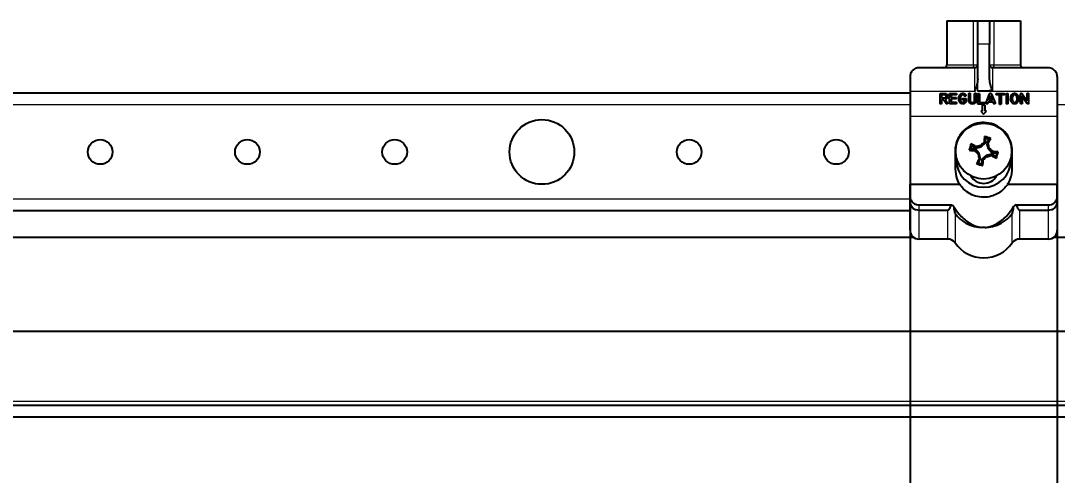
# Model space of a CAD drawing. Header units: millimetres. Extents: x -1412 to 3090, y -1547 to 1219.
# Drawn here: x -610.9 to -434.9, y -1108.7 to -1031.4 of the extents above; entities that cross this region are included whole.
import ezdxf

# ---------------------------------------------------------------- set-up
doc = ezdxf.new("R2010")
doc.units = ezdxf.units.MM
doc.layers.add('FORMAT', color=7, linetype='Continuous')
doc.styles.add('SLDTEXTSTYLE0', font='TXT', dxfattribs={"width": 0.75})
doc.dimstyles.new('SLDDIMSTYLE0', dxfattribs={"dimtxt": 20, "dimasz": 10, "dimexe": 0, "dimexo": 0.0625, "dimgap": 5, "dimtad": 2, "dimdec": 1, "dimrnd": 1e-09, "dimzin": 12, "dimdsep": 46, "dimtxsty": 'SLDTEXTSTYLE0', "dimsah": 1, "dimcen": 0.09, "dimadec": 0, "dimazin": 3, "dimtfac": 1, "dimtofl": 0, "dimtmove": 0, "dimatfit": 3, "dimfxl": 0, "dimfrac": 2, "dimtolj": 1, "dimtzin": 12, "dimarcsym": 0})

# ---------------------------------------------------------------- blocks, each defined once
blk = doc.blocks.new('_D_6')
at = {"layer": 'FORMAT'}
for p, q in [((-434.94, -1059.18), (-434.94, -1429.21)), ((-324.44, -1098.73), (-324.44, -1429.21)), ((-324.44, -1428.21), (-434.94, -1428.21))]:
    blk.add_line(p, q, dxfattribs=at)
for points in [[(-434.94, -1428.21), (-424.94, -1429.75), (-424.94, -1426.67)], [(-324.44, -1428.21), (-334.44, -1426.67), (-334.44, -1429.75)]]:
    blk.add_solid(points, dxfattribs=at)
at = {"layer": 'FORMAT', "insert": (-412.94, -1402.43), "char_height": 20, "attachment_point": 1, "style": 'SLDTEXTSTYLE0'}
blk.add_mtext('110,5', dxfattribs=at)
blk = doc.blocks.new('_D_7')
at = {"layer": 'FORMAT'}
for p, q in [((-459.94, -1059.18), (-459.94, -1429.21)), ((-434.94, -1059.18), (-434.94, -1429.21)), ((-459.94, -1428.21), (-502.84, -1428.21)), ((-459.94, -1428.21), (-434.94, -1428.21))]:
    blk.add_line(p, q, dxfattribs=at)
for points in [[(-459.94, -1428.21), (-449.94, -1429.75), (-449.94, -1426.67)], [(-434.94, -1428.21), (-444.94, -1426.67), (-444.94, -1429.75)]]:
    blk.add_solid(points, dxfattribs=at)
at = {"layer": 'FORMAT', "insert": (-502.84, -1402.43), "char_height": 20, "attachment_point": 1, "style": 'SLDTEXTSTYLE0'}
blk.add_mtext('25', dxfattribs=at)

msp = doc.modelspace()

# ---------------------------------------------------------------- linework, layer by layer
at = {"color": 7, "linetype": 'Continuous', "lineweight": 25}
for p, q in [((-453.69, -1031.42), (-453.69, -1038.92)), ((-453.69, -1031.42), (-449.17, -1031.42)), ((-449.17, -1031.42), (-448.44, -1031.42)), ((-448.44, -1031.42), (-446.44, -1031.42)), ((-448.44, -1035.42), (-448.44, -1031.42)), ((-446.44, -1031.42), (-446.44, -1035.42)), ((-446.44, -1031.42), (-445.72, -1031.42)), ((-445.72, -1031.42), (-441.19, -1031.42)), ((-441.19, -1031.42), (-441.19, -1038.92)), ((-448.44, -1041.36), (-448.44, -1035.42)), ((-446.44, -1041.35), (-446.44, -1035.42)), ((-448.94, -1039.42), (-458.44, -1039.42)), ((-436.44, -1039.42), (-445.94, -1039.42)), ((-459.94, -1040.92), (-459.94, -1043.42)), ((-434.94, -1040.92), (-434.94, -1043.42)), ((-459.94, -1043.42), (-459.94, -1047.67)), ((-434.94, -1043.42), (-434.94, -1047.67)), ((-459.94, -1043.72), (-839.94, -1043.72)), ((-454.85, -1043.77), (-454.09, -1043.77)), ((-454.85, -1045.43), (-454.85, -1043.77)), ((-454.09, -1044.03), (-454.59, -1044.03)), ((-454.59, -1044.03), (-454.59, -1044.54)), ((-454.59, -1044.54), (-454, -1044.54)), ((-454.3, -1044.8), (-454.59, -1044.8)), ((-454.59, -1044.8), (-454.59, -1045.43)), ((-453.8, -1045.51), (-454.3, -1044.8)), ((-453.99, -1044.8), (-453.59, -1045.37)), ((-453.24, -1045.54), (-453.24, -1043.77)), ((-453.24, -1043.77), (-452.18, -1043.77)), ((-452.18, -1044.03), (-452.98, -1044.03)), ((-452.98, -1044.03), (-452.98, -1044.44)), ((-452.98, -1044.44), (-452.23, -1044.44)), ((-452.23, -1044.7), (-452.98, -1044.7)), ((-452.98, -1044.7), (-452.98, -1045.28)), ((-452.98, -1045.28), (-452.18, -1045.28)), ((-450.91, -1044.61), (-450.41, -1044.61)), ((-450.71, -1044.87), (-450.91, -1044.87)), ((-450.41, -1044.61), (-450.41, -1044.91)), ((-449.98, -1044.96), (-449.98, -1043.88)), ((-449.72, -1043.88), (-449.72, -1044.96)), ((-448.98, -1044.94), (-448.98, -1043.88)), ((-448.71, -1043.88), (-448.71, -1044.94)), ((-448.42, -1045.57), (-448.42, -1043.9)), ((-448.16, -1043.9), (-448.16, -1045.3)), ((-448.16, -1045.3), (-447.36, -1045.3)), ((-447, -1045.39), (-446.43, -1043.86)), ((-446.66, -1045.23), (-446.76, -1045.48)), ((-445.85, -1045.23), (-446.66, -1045.23)), ((-446.27, -1044.1), (-446.57, -1044.97)), ((-446.57, -1044.97), (-445.94, -1044.97)), ((-445.94, -1044.97), (-446.27, -1044.1)), ((-446.11, -1043.88), (-445.51, -1045.39)), ((-445.76, -1045.47), (-445.85, -1045.23)), ((-445.17, -1043.77), (-444.05, -1043.77)), ((-444.76, -1044.03), (-445.17, -1044.03)), ((-444.76, -1045.5), (-444.76, -1044.03)), ((-444.45, -1044.03), (-444.45, -1045.5)), ((-444.05, -1044.03), (-444.45, -1044.03)), ((-443.58, -1045.43), (-443.58, -1043.9)), ((-443.32, -1043.9), (-443.32, -1045.43)), ((-441.16, -1045.43), (-441.16, -1043.87)), ((-440.06, -1045.46), (-440.9, -1044.19)), ((-440.9, -1044.19), (-440.9, -1045.43)), ((-440.89, -1043.83), (-440.08, -1045.06)), ((-440.08, -1045.06), (-440.08, -1043.88)), ((-439.82, -1043.88), (-439.82, -1045.43)), ((-452.18, -1045.54), (-453.24, -1045.54)), ((-447.36, -1045.57), (-448.42, -1045.57)), ((-447.69, -1046.77), (-447.94, -1046.77)), ((-447.94, -1046.77), (-447.44, -1047.27)), ((-447.19, -1045.77), (-447.69, -1045.77)), ((-447.69, -1045.77), (-447.69, -1046.77)), ((-447.44, -1047.27), (-446.94, -1046.77)), ((-447.19, -1046.77), (-447.19, -1045.77)), ((-446.94, -1046.77), (-447.19, -1046.77)), ((-459.94, -1047.67), (-459.94, -1059.17)), ((-434.94, -1047.67), (-434.94, -1059.17)), ((-449.47, -1052.66), (-449.59, -1052.36)), ((-447.84, -1052.83), (-447.14, -1052.16)), ((-447.14, -1052.16), (-447.37, -1052.06)), ((-447.11, -1051.36), (-447.3, -1051.1)), ((-447.14, -1052.16), (-447.11, -1051.36)), ((-447.11, -1051.36), (-446.53, -1051.53)), ((-446.53, -1051.53), (-446.93, -1052.22)), ((-446.93, -1052.22), (-446.7, -1053.16)), ((-446.93, -1052.22), (-446.69, -1052.26)), ((-446.53, -1051.53), (-446.23, -1051.41)), ((-452.29, -1053.57), (-452.29, -1056.57)), ((-449.64, -1053.24), (-449.91, -1053.43)), ((-449.64, -1053.24), (-449.47, -1052.66)), ((-448.85, -1053.27), (-449.64, -1053.24)), ((-449.47, -1052.66), (-448.79, -1053.06)), ((-448.85, -1053.27), (-448.95, -1053.49)), ((-448.18, -1053.97), (-448.85, -1053.27)), ((-448.79, -1053.06), (-448.75, -1052.82)), ((-448.79, -1053.06), (-447.84, -1052.83)), ((-448.18, -1053.97), (-448.39, -1054.09)), ((-447.95, -1054.91), (-448.18, -1053.97)), ((-447.84, -1052.83), (-447.96, -1052.62)), ((-446.09, -1054.07), (-447.04, -1054.3)), ((-446.7, -1053.16), (-446.49, -1053.05)), ((-446.7, -1053.16), (-446.03, -1053.86)), ((-446.09, -1054.07), (-446.13, -1054.32)), ((-445.4, -1054.48), (-446.09, -1054.07)), ((-446.03, -1053.86), (-445.93, -1053.64)), ((-446.03, -1053.86), (-445.23, -1053.9)), ((-445.23, -1053.9), (-445.4, -1054.48)), ((-445.23, -1053.9), (-444.97, -1053.7)), ((-442.59, -1056.57), (-442.59, -1053.57)), ((-452.09, -1055.07), (-452.29, -1055.07)), ((-448.35, -1055.6), (-448.65, -1055.72)), ((-448.35, -1055.6), (-447.95, -1054.91)), ((-447.77, -1055.77), (-448.35, -1055.6)), ((-447.95, -1054.91), (-448.19, -1054.88)), ((-447.74, -1054.97), (-447.77, -1055.77)), ((-447.77, -1055.77), (-447.58, -1056.04)), ((-447.04, -1054.3), (-447.74, -1054.97)), ((-447.74, -1054.97), (-447.51, -1055.07)), ((-447.04, -1054.3), (-446.92, -1054.52)), ((-445.4, -1054.48), (-445.28, -1054.78)), ((-442.59, -1055.07), (-442.79, -1055.07)), ((-459.94, -1061.31), (-459.94, -1059.17)), ((-459.94, -1059.17), (-451.53, -1059.17)), ((-443.35, -1059.17), (-434.94, -1059.17)), ((-434.94, -1061.31), (-434.94, -1059.17)), ((-459.94, -1062.22), (-459.94, -1061.31)), ((-459.94, -1067.02), (-459.94, -1062.22)), ((-458.44, -1062.7), (-452.92, -1062.7)), ((-441.96, -1062.7), (-436.44, -1062.7)), ((-434.94, -1061.31), (-434.94, -1062.22)), ((-434.94, -1062.22), (-434.94, -1067.02)), ((-459.94, -1063.72), (-839.94, -1063.72)), ((-458.44, -1063.6), (-453.53, -1063.6)), ((-441.35, -1063.6), (-436.44, -1063.6)), ((-865.44, -1068.22), (-459.34, -1068.22)), ((-435.54, -1068.22), (-340.56, -1068.22)), ((-453.53, -1068.52), (-458.44, -1068.52)), ((-436.44, -1068.52), (-441.35, -1068.52)), ((-332.44, -1084.22), (-865.44, -1084.22)), ((-917.14, -1096.72), (-326.74, -1096.72)), ((-917.14, -1098.72), (-326.74, -1098.72))]:
    msp.add_line(p, q, dxfattribs=at)
at = {"color": 8, "linetype": 'Continuous', "lineweight": 18}
for p, q in [((-449.17, -1038.92), (-449.17, -1031.42)), ((-445.72, -1031.42), (-445.72, -1038.92)), ((-446.44, -1035.42), (-448.44, -1035.42)), ((-453.69, -1038.92), (-449.17, -1038.92)), ((-449.17, -1038.92), (-448.44, -1038.92)), ((-448.94, -1043.42), (-448.94, -1039.42)), ((-446.44, -1038.92), (-445.72, -1038.92)), ((-445.94, -1039.42), (-445.94, -1043.35)), ((-445.72, -1038.92), (-441.19, -1038.92)), ((-448.44, -1043.42), (-448.44, -1041.36)), ((-448.94, -1043.42), (-459.94, -1043.42)), ((-434.94, -1043.42), (-448.44, -1043.42)), ((-459.94, -1045.72), (-839.94, -1045.72)), ((-404.94, -1045.72), (-434.94, -1045.72)), ((-434.94, -1047.67), (-459.94, -1047.67)), ((-459.94, -1061.72), (-839.94, -1061.72)), ((-458.44, -1062.7), (-458.44, -1063.6)), ((-436.44, -1063.6), (-436.44, -1062.7)), ((-458.44, -1063.6), (-458.44, -1068.52)), ((-453.53, -1068.52), (-453.53, -1063.6)), ((-452.3, -1064.2), (-452.3, -1069.17)), ((-442.59, -1069.17), (-442.59, -1064.2)), ((-441.35, -1063.6), (-441.35, -1068.52)), ((-436.44, -1068.52), (-436.44, -1063.6)), ((-430.41, -1096.12), (-813.47, -1096.12))]:
    msp.add_line(p, q, dxfattribs=at)
at = {"color": 8, "linetype": 'Continuous', "lineweight": 18, "flags": 128}
for points in [[(-449.17, -1038.92), (-449.17, -1039.01), (-449.18, -1039.11), (-449.19, -1039.2), (-449.21, -1039.27), (-449.23, -1039.33), (-449.25, -1039.38), (-449.28, -1039.41), (-449.3, -1039.42)], [(-445.58, -1039.42), (-445.61, -1039.41), (-445.63, -1039.38), (-445.66, -1039.33), (-445.68, -1039.27), (-445.69, -1039.2), (-445.71, -1039.11), (-445.71, -1039.01), (-445.72, -1038.92)]]:
    msp.add_lwpolyline(points, dxfattribs=at)
at = {"color": 7, "linetype": 'Continuous', "lineweight": 25}
for centre, radius in [((-522.44, -1053.72), 5.5), ((-447.44, -1053.57), 4.75), ((-597.44, -1053.72), 2.1), ((-572.44, -1053.72), 2.1), ((-547.44, -1053.72), 2.1), ((-497.44, -1053.72), 2.1), ((-472.44, -1053.72), 2.1)]:
    msp.add_circle(centre, radius, dxfattribs=at)
for centre, radius, start, end in [((-454.19, -1038.92), 0.5, 270, 0), ((-448.94, -1038.92), 0.5, 270, 0), ((-445.94, -1038.92), 0.5, 180, 270), ((-440.69, -1038.92), 0.5, 180, 270), ((-377.87, -1073.86), 74.88, 163.3093, 164.166), ((-482.38, -1113.12), 69.05, 60.8523, 61.6521), ((-395.89, -1107.44), 75.61, 132.9111, 133.5289), ((-378.44, -1056.13), 69.05, 175.8232, 176.6231), ((-467.73, -1123.13), 74.88, 73.3093, 74.166), ((-506.99, -1018.63), 69.05, 330.8523, 331.6521), ((-519.87, -1071.27), 75.61, 13.9464, 14.5642), ((-444.88, -984.57), 69.05, 265.8232, 266.6231), ((-393.57, -1002.01), 75.61, 222.9111, 223.5289), ((-429.74, -1126), 75.61, 103.9464, 104.5642), ((-375.01, -1035.86), 75.61, 193.9464, 194.5642), ((-501.31, -1105.12), 75.61, 42.9111, 43.5289), ((-450, -1122.57), 69.05, 85.8232, 86.6231), ((-517.01, -1033.27), 74.88, 343.3093, 344.166), ((-447.44, -1055.07), 4.65, 180, 0), ((-387.89, -1088.51), 69.05, 150.8523, 151.6521), ((-427.15, -984), 74.88, 253.3093, 254.166), ((-516.44, -1051.01), 69.05, 355.8232, 356.6231), ((-498.99, -999.7), 75.61, 312.9111, 313.5289), ((-465.14, -981.14), 75.61, 283.9464, 284.5642), ((-412.5, -994.01), 69.05, 240.8523, 241.6521), ((-447.44, -1056.57), 2.5, 209.1291, 330.7764), ((-458.44, -1067.02), 1.5, 180, 270), ((-436.44, -1067.02), 1.5, 270, 0), ((-453.53, -1070.02), 1.5, 34.5604, 90), ((-447.44, -1065.82), 5.89, 214.5604, 325.4396), ((-441.35, -1070.02), 1.5, 90, 145.4396)]:
    msp.add_arc(centre, radius, start, end, dxfattribs=at)
msp.add_ellipse((14980.74, -1043.42), major_axis=(15429.18, 0), ratio=0.000259, start_param=3.123591, end_param=3.141593, dxfattribs=at)
for points, knots in [([(-458.44, -1039.42), (-458.44, -1039.42), (-458.51, -1039.42), (-458.86, -1039.44), (-459.39, -1039.68), (-459.86, -1040.26), (-459.92, -1040.73), (-459.94, -1040.92)], [0, 0, 0, 0, 0.003231, 0.101221, 0.514725, 0.80586, 1, 1, 1, 1]), ([(-434.94, -1040.92), (-434.97, -1040.73), (-435.02, -1040.26), (-435.49, -1039.68), (-436.02, -1039.44), (-436.37, -1039.42), (-436.44, -1039.42), (-436.44, -1039.42)], [0, 0, 0, 0, 0.19414, 0.485275, 0.898779, 0.996769, 1, 1, 1, 1]), ([(-448.44, -1041.36), (-448.48, -1041.69), (-448.56, -1042.4), (-448.82, -1043.06), (-448.94, -1043.41), (-448.94, -1043.42)], [0, 0, 0, 0, 0.475461, 0.994056, 1, 1, 1, 1]), ([(-445.94, -1043.35), (-445.94, -1043.35), (-445.95, -1043.34), (-445.95, -1043.34), (-445.97, -1043.32), (-446, -1043.24), (-446.12, -1042.91), (-446.34, -1042.28), (-446.41, -1041.68), (-446.44, -1041.35)], [0, 0, 0, 0, 0.00167, 0.003889, 0.009531, 0.034361, 0.132751, 0.526214, 1, 1, 1, 1]), ([(-454.09, -1043.77), (-454.02, -1043.78), (-453.88, -1043.79), (-453.77, -1043.87), (-453.72, -1043.91)], [0, 0, 0, 0, 0.5597473, 1, 1, 1, 1]), ([(-453.9, -1044.1), (-453.93, -1044.08), (-453.99, -1044.04), (-454.06, -1044.03), (-454.09, -1044.03)], [0, 0, 0, 0, 0.5591356, 1, 1, 1, 1]), ([(-454, -1044.54), (-453.97, -1044.53), (-453.94, -1044.53), (-453.91, -1044.5), (-453.89, -1044.49)], [0, 0, 0, 0, 0.558174, 1, 1, 1, 1]), ([(-453.75, -1044.71), (-453.79, -1044.74), (-453.87, -1044.78), (-453.95, -1044.8), (-453.99, -1044.8)], [0, 0, 0, 0, 0.56031, 1, 1, 1, 1]), ([(-453.82, -1044.29), (-453.82, -1044.25), (-453.83, -1044.18), (-453.88, -1044.12), (-453.9, -1044.1)], [0, 0, 0, 0, 0.559692, 1, 1, 1, 1]), ([(-453.89, -1044.49), (-453.88, -1044.48), (-453.85, -1044.45), (-453.82, -1044.38), (-453.82, -1044.33), (-453.82, -1044.29)], [0, 0, 0, 0, 0.279917, 0.56006, 1, 1, 1, 1]), ([(-453.55, -1044.29), (-453.56, -1044.39), (-453.58, -1044.55), (-453.7, -1044.66), (-453.75, -1044.71)], [0, 0, 0, 0, 0.559457, 1, 1, 1, 1]), ([(-453.72, -1043.91), (-453.67, -1043.97), (-453.57, -1044.08), (-453.56, -1044.23), (-453.55, -1044.29)], [0, 0, 0, 0, 0.558947, 1, 1, 1, 1]), ([(-452.23, -1044.44), (-452.21, -1044.44), (-452.17, -1044.44), (-452.11, -1044.47), (-452.08, -1044.52), (-452.08, -1044.56), (-452.08, -1044.57)], [0, 0, 0, 0, 0.2809452, 0.5598972, 0.7795247, 1, 1, 1, 1]), ([(-452.08, -1044.57), (-452.08, -1044.59), (-452.08, -1044.64), (-452.14, -1044.7), (-452.2, -1044.7), (-452.23, -1044.7)], [0, 0, 0, 0, 0.281099, 0.559768, 1, 1, 1, 1]), ([(-452.18, -1043.77), (-452.16, -1043.77), (-452.12, -1043.77), (-452.06, -1043.8), (-452.03, -1043.85), (-452.03, -1043.88), (-452.03, -1043.9)], [0, 0, 0, 0, 0.280872, 0.559701, 0.779382, 1, 1, 1, 1]), ([(-452.03, -1043.9), (-452.03, -1043.92), (-452.03, -1043.97), (-452.09, -1044.03), (-452.15, -1044.03), (-452.18, -1044.03)], [0, 0, 0, 0, 0.2810527, 0.5596626, 1, 1, 1, 1]), ([(-452.18, -1045.28), (-452.16, -1045.28), (-452.12, -1045.28), (-452.06, -1045.31), (-452.03, -1045.36), (-452.03, -1045.39), (-452.03, -1045.41)], [0, 0, 0, 0, 0.280912, 0.559714, 0.779499, 1, 1, 1, 1]), ([(-451.68, -1044.67), (-451.68, -1044.53), (-451.67, -1044.29), (-451.54, -1044.09), (-451.49, -1044)], [0, 0, 0, 0, 0.56034, 1, 1, 1, 1]), ([(-451.49, -1045.28), (-451.56, -1045.17), (-451.67, -1044.98), (-451.68, -1044.77), (-451.68, -1044.67)], [0, 0, 0, 0, 0.5593467, 1, 1, 1, 1]), ([(-451.49, -1044), (-451.41, -1043.92), (-451.28, -1043.77), (-451.08, -1043.75), (-451, -1043.75)], [0, 0, 0, 0, 0.559217, 1, 1, 1, 1]), ([(-450.97, -1045.57), (-451.03, -1045.56), (-451.14, -1045.55), (-451.34, -1045.46), (-451.43, -1045.35), (-451.49, -1045.28)], [0, 0, 0, 0, 0.280314, 0.560507, 1, 1, 1, 1]), ([(-451.01, -1044.01), (-451.04, -1044.01), (-451.11, -1044.02), (-451.24, -1044.09), (-451.4, -1044.3), (-451.41, -1044.52), (-451.42, -1044.67)], [0, 0, 0, 0, 0.125332, 0.250695, 0.500738, 1, 1, 1, 1]), ([(-451.42, -1044.67), (-451.42, -1044.76), (-451.41, -1044.91), (-451.33, -1045.04), (-451.3, -1045.1)], [0, 0, 0, 0, 0.55998, 1, 1, 1, 1]), ([(-451.3, -1045.1), (-451.25, -1045.16), (-451.17, -1045.27), (-451.04, -1045.29), (-450.98, -1045.3)], [0, 0, 0, 0, 0.560858, 1, 1, 1, 1]), ([(-451.04, -1044.74), (-451.04, -1044.72), (-451.03, -1044.68), (-451, -1044.63), (-450.95, -1044.61), (-450.92, -1044.61), (-450.91, -1044.61)], [0, 0, 0, 0, 0.280637, 0.55889, 0.779144, 1, 1, 1, 1]), ([(-450.91, -1044.87), (-450.93, -1044.87), (-450.97, -1044.87), (-451.02, -1044.83), (-451.04, -1044.79), (-451.04, -1044.76), (-451.04, -1044.74)], [0, 0, 0, 0, 0.280664, 0.558735, 0.779002, 1, 1, 1, 1]), ([(-450.82, -1044.06), (-450.85, -1044.04), (-450.91, -1044.01), (-450.98, -1044.01), (-451.01, -1044.01)], [0, 0, 0, 0, 0.5586335, 1, 1, 1, 1]), ([(-451, -1043.75), (-450.93, -1043.75), (-450.8, -1043.75), (-450.7, -1043.81), (-450.65, -1043.84)], [0, 0, 0, 0, 0.560514, 1, 1, 1, 1]), ([(-450.98, -1045.3), (-450.95, -1045.3), (-450.89, -1045.3), (-450.79, -1045.25), (-450.76, -1045.18), (-450.74, -1045.14)], [0, 0, 0, 0, 0.281265, 0.561609, 1, 1, 1, 1]), ([(-450.71, -1044.17), (-450.73, -1044.15), (-450.76, -1044.1), (-450.8, -1044.07), (-450.82, -1044.06)], [0, 0, 0, 0, 0.560467, 1, 1, 1, 1]), ([(-450.74, -1045.14), (-450.73, -1045.09), (-450.71, -1045), (-450.71, -1044.91), (-450.71, -1044.87)], [0, 0, 0, 0, 0.559597, 1, 1, 1, 1]), ([(-450.6, -1044.23), (-450.63, -1044.23), (-450.67, -1044.22), (-450.7, -1044.19), (-450.71, -1044.17)], [0, 0, 0, 0, 0.558039, 1, 1, 1, 1]), ([(-450.65, -1043.84), (-450.61, -1043.87), (-450.55, -1043.92), (-450.5, -1043.99), (-450.48, -1044.02)], [0, 0, 0, 0, 0.559542, 1, 1, 1, 1]), ([(-450.41, -1044.91), (-450.42, -1045.02), (-450.43, -1045.22), (-450.56, -1045.37), (-450.62, -1045.44)], [0, 0, 0, 0, 0.560493, 1, 1, 1, 1]), ([(-450.45, -1044.11), (-450.45, -1044.13), (-450.46, -1044.17), (-450.51, -1044.21), (-450.55, -1044.23), (-450.59, -1044.23), (-450.6, -1044.23)], [0, 0, 0, 0, 0.277709, 0.558209, 0.77892, 1, 1, 1, 1]), ([(-450.48, -1044.02), (-450.47, -1044.04), (-450.45, -1044.06), (-450.45, -1044.09), (-450.45, -1044.11)], [0, 0, 0, 0, 0.560691, 1, 1, 1, 1]), ([(-449.98, -1043.88), (-449.98, -1043.86), (-449.98, -1043.82), (-449.95, -1043.77), (-449.91, -1043.75), (-449.88, -1043.75), (-449.86, -1043.75)], [0, 0, 0, 0, 0.2808487, 0.55949, 0.7791576, 1, 1, 1, 1]), ([(-449.77, -1045.43), (-449.84, -1045.36), (-449.96, -1045.22), (-449.98, -1045.04), (-449.98, -1044.96)], [0, 0, 0, 0, 0.558332, 1, 1, 1, 1]), ([(-449.86, -1043.75), (-449.84, -1043.75), (-449.8, -1043.75), (-449.75, -1043.78), (-449.72, -1043.83), (-449.72, -1043.86), (-449.72, -1043.88)], [0, 0, 0, 0, 0.28091, 0.559174, 0.779166, 1, 1, 1, 1]), ([(-449.72, -1044.96), (-449.71, -1045.02), (-449.71, -1045.12), (-449.63, -1045.19), (-449.6, -1045.23)], [0, 0, 0, 0, 0.560313, 1, 1, 1, 1]), ([(-449.6, -1045.23), (-449.56, -1045.25), (-449.48, -1045.3), (-449.39, -1045.3), (-449.35, -1045.3)], [0, 0, 0, 0, 0.559441, 1, 1, 1, 1]), ([(-449.35, -1045.3), (-449.29, -1045.3), (-449.18, -1045.29), (-449.05, -1045.2), (-448.98, -1045.07), (-448.98, -1044.98), (-448.98, -1044.94)], [0, 0, 0, 0, 0.280935, 0.559487, 0.779245, 1, 1, 1, 1]), ([(-448.71, -1044.94), (-448.72, -1045.04), (-448.73, -1045.22), (-448.89, -1045.44), (-449.11, -1045.54), (-449.25, -1045.56), (-449.32, -1045.57)], [0, 0, 0, 0, 0.280416, 0.558636, 0.778958, 1, 1, 1, 1]), ([(-448.98, -1043.88), (-448.98, -1043.86), (-448.97, -1043.82), (-448.95, -1043.77), (-448.9, -1043.75), (-448.87, -1043.75), (-448.85, -1043.75)], [0, 0, 0, 0, 0.2809, 0.559498, 0.779148, 1, 1, 1, 1]), ([(-448.85, -1043.75), (-448.83, -1043.75), (-448.79, -1043.75), (-448.74, -1043.78), (-448.71, -1043.83), (-448.71, -1043.86), (-448.71, -1043.88)], [0, 0, 0, 0, 0.280888, 0.559023, 0.779155, 1, 1, 1, 1]), ([(-448.42, -1043.9), (-448.42, -1043.88), (-448.42, -1043.85), (-448.39, -1043.8), (-448.35, -1043.77), (-448.32, -1043.77), (-448.3, -1043.77)], [0, 0, 0, 0, 0.2809124, 0.5594047, 0.7791083, 1, 1, 1, 1]), ([(-448.3, -1043.77), (-448.28, -1043.77), (-448.24, -1043.77), (-448.19, -1043.8), (-448.16, -1043.85), (-448.16, -1043.89), (-448.16, -1043.9)], [0, 0, 0, 0, 0.280813, 0.559099, 0.77917, 1, 1, 1, 1]), ([(-447.36, -1045.3), (-447.34, -1045.3), (-447.3, -1045.31), (-447.24, -1045.33), (-447.21, -1045.38), (-447.21, -1045.42), (-447.21, -1045.43)], [0, 0, 0, 0, 0.280855, 0.559718, 0.779518, 1, 1, 1, 1]), ([(-446.43, -1043.86), (-446.42, -1043.84), (-446.41, -1043.8), (-446.36, -1043.75), (-446.31, -1043.75), (-446.28, -1043.75)], [0, 0, 0, 0, 0.281465, 0.561772, 1, 1, 1, 1]), ([(-446.28, -1043.75), (-446.26, -1043.75), (-446.21, -1043.75), (-446.14, -1043.79), (-446.12, -1043.84), (-446.11, -1043.88)], [0, 0, 0, 0, 0.281226, 0.561522, 1, 1, 1, 1]), ([(-445.31, -1043.9), (-445.31, -1043.88), (-445.3, -1043.84), (-445.27, -1043.79), (-445.22, -1043.77), (-445.19, -1043.77), (-445.17, -1043.77)], [0, 0, 0, 0, 0.2807125, 0.5587014, 0.7790455, 1, 1, 1, 1]), ([(-445.17, -1044.03), (-445.19, -1044.03), (-445.24, -1044.03), (-445.28, -1044), (-445.31, -1043.95), (-445.31, -1043.92), (-445.31, -1043.9)], [0, 0, 0, 0, 0.28076, 0.558821, 0.778915, 1, 1, 1, 1]), ([(-444.05, -1043.77), (-444.03, -1043.77), (-443.99, -1043.77), (-443.93, -1043.8), (-443.9, -1043.85), (-443.9, -1043.88), (-443.89, -1043.9)], [0, 0, 0, 0, 0.280951, 0.559967, 0.779431, 1, 1, 1, 1]), ([(-443.89, -1043.9), (-443.9, -1043.92), (-443.9, -1043.97), (-443.96, -1044.03), (-444.02, -1044.03), (-444.05, -1044.03)], [0, 0, 0, 0, 0.2810191, 0.5596788, 1, 1, 1, 1]), ([(-443.58, -1043.9), (-443.58, -1043.88), (-443.58, -1043.84), (-443.55, -1043.79), (-443.51, -1043.77), (-443.48, -1043.77), (-443.46, -1043.77)], [0, 0, 0, 0, 0.280828, 0.559417, 0.779393, 1, 1, 1, 1]), ([(-443.46, -1043.77), (-443.44, -1043.77), (-443.4, -1043.77), (-443.35, -1043.8), (-443.32, -1043.85), (-443.32, -1043.88), (-443.32, -1043.9)], [0, 0, 0, 0, 0.280765, 0.559178, 0.779175, 1, 1, 1, 1]), ([(-442.86, -1044.67), (-442.86, -1044.54), (-442.84, -1044.32), (-442.74, -1044.12), (-442.69, -1044.04)], [0, 0, 0, 0, 0.559914, 1, 1, 1, 1]), ([(-442.68, -1045.28), (-442.74, -1045.18), (-442.85, -1044.98), (-442.86, -1044.76), (-442.86, -1044.67)], [0, 0, 0, 0, 0.559149, 1, 1, 1, 1]), ([(-442.69, -1044.04), (-442.62, -1043.95), (-442.5, -1043.79), (-442.3, -1043.76), (-442.21, -1043.75)], [0, 0, 0, 0, 0.560137, 1, 1, 1, 1]), ([(-442.19, -1045.57), (-442.24, -1045.56), (-442.35, -1045.55), (-442.54, -1045.47), (-442.63, -1045.35), (-442.68, -1045.28)], [0, 0, 0, 0, 0.280367, 0.560574, 1, 1, 1, 1]), ([(-442.5, -1044.21), (-442.54, -1044.29), (-442.59, -1044.44), (-442.6, -1044.6), (-442.6, -1044.67)], [0, 0, 0, 0, 0.559075, 1, 1, 1, 1]), ([(-442.6, -1044.67), (-442.6, -1044.75), (-442.59, -1044.91), (-442.52, -1045.05), (-442.49, -1045.11)], [0, 0, 0, 0, 0.560273, 1, 1, 1, 1]), ([(-442.22, -1044.01), (-442.25, -1044.01), (-442.32, -1044.02), (-442.43, -1044.09), (-442.47, -1044.17), (-442.5, -1044.21)], [0, 0, 0, 0, 0.279832, 0.559843, 1, 1, 1, 1]), ([(-442.49, -1045.11), (-442.45, -1045.17), (-442.37, -1045.27), (-442.24, -1045.29), (-442.19, -1045.3)], [0, 0, 0, 0, 0.560567, 1, 1, 1, 1]), ([(-441.87, -1044.21), (-441.92, -1044.15), (-442.01, -1044.04), (-442.15, -1044.02), (-442.22, -1044.01)], [0, 0, 0, 0, 0.559596, 1, 1, 1, 1]), ([(-442.21, -1043.75), (-442.16, -1043.75), (-442.04, -1043.76), (-441.84, -1043.85), (-441.74, -1043.97), (-441.68, -1044.04)], [0, 0, 0, 0, 0.280496, 0.560765, 1, 1, 1, 1]), ([(-442.19, -1045.3), (-442.15, -1045.3), (-442.08, -1045.29), (-441.95, -1045.23), (-441.9, -1045.15), (-441.86, -1045.11)], [0, 0, 0, 0, 0.280435, 0.560605, 1, 1, 1, 1]), ([(-441.67, -1045.28), (-441.75, -1045.37), (-441.89, -1045.54), (-442.1, -1045.56), (-442.19, -1045.57)], [0, 0, 0, 0, 0.559137, 1, 1, 1, 1]), ([(-441.76, -1044.67), (-441.76, -1044.58), (-441.77, -1044.42), (-441.84, -1044.28), (-441.87, -1044.21)], [0, 0, 0, 0, 0.560046, 1, 1, 1, 1]), ([(-441.86, -1045.11), (-441.83, -1045.03), (-441.77, -1044.89), (-441.76, -1044.73), (-441.76, -1044.67)], [0, 0, 0, 0, 0.559133, 1, 1, 1, 1]), ([(-441.68, -1044.04), (-441.62, -1044.15), (-441.51, -1044.34), (-441.5, -1044.57), (-441.5, -1044.67)], [0, 0, 0, 0, 0.559312, 1, 1, 1, 1]), ([(-441.5, -1044.67), (-441.5, -1044.79), (-441.52, -1045.01), (-441.63, -1045.2), (-441.67, -1045.28)], [0, 0, 0, 0, 0.559865, 1, 1, 1, 1]), ([(-441.16, -1043.87), (-441.16, -1043.85), (-441.16, -1043.82), (-441.13, -1043.77), (-441.09, -1043.75), (-441.06, -1043.75), (-441.04, -1043.75)], [0, 0, 0, 0, 0.280941, 0.559114, 0.779089, 1, 1, 1, 1]), ([(-441.04, -1043.75), (-441.03, -1043.75), (-440.99, -1043.75), (-440.94, -1043.77), (-440.91, -1043.81), (-440.89, -1043.83)], [0, 0, 0, 0, 0.280638, 0.560877, 1, 1, 1, 1]), ([(-440.08, -1043.88), (-440.08, -1043.86), (-440.08, -1043.82), (-440.05, -1043.77), (-440.01, -1043.75), (-439.98, -1043.75), (-439.96, -1043.75)], [0, 0, 0, 0, 0.2808879, 0.5594825, 0.7792702, 1, 1, 1, 1]), ([(-439.96, -1043.75), (-439.94, -1043.75), (-439.9, -1043.75), (-439.85, -1043.78), (-439.82, -1043.83), (-439.82, -1043.86), (-439.82, -1043.88)], [0, 0, 0, 0, 0.280836, 0.55925, 0.779182, 1, 1, 1, 1]), ([(-454.73, -1045.57), (-454.75, -1045.57), (-454.79, -1045.56), (-454.83, -1045.53), (-454.85, -1045.48), (-454.85, -1045.45), (-454.85, -1045.43)], [0, 0, 0, 0, 0.280437, 0.558281, 0.778899, 1, 1, 1, 1]), ([(-454.59, -1045.43), (-454.59, -1045.45), (-454.59, -1045.5), (-454.63, -1045.55), (-454.68, -1045.56), (-454.71, -1045.57), (-454.73, -1045.57)], [0, 0, 0, 0, 0.280498, 0.558325, 0.778868, 1, 1, 1, 1]), ([(-453.71, -1045.57), (-453.72, -1045.57), (-453.74, -1045.57), (-453.77, -1045.55), (-453.79, -1045.52), (-453.8, -1045.51)], [0, 0, 0, 0, 0.28022, 0.561305, 1, 1, 1, 1]), ([(-453.55, -1045.44), (-453.56, -1045.46), (-453.57, -1045.5), (-453.61, -1045.54), (-453.66, -1045.56), (-453.69, -1045.57), (-453.71, -1045.57)], [0, 0, 0, 0, 0.278138, 0.558544, 0.779161, 1, 1, 1, 1]), ([(-453.59, -1045.37), (-453.58, -1045.38), (-453.56, -1045.4), (-453.56, -1045.43), (-453.55, -1045.44)], [0, 0, 0, 0, 0.561079, 1, 1, 1, 1]), ([(-452.03, -1045.41), (-452.03, -1045.43), (-452.03, -1045.48), (-452.09, -1045.54), (-452.14, -1045.54), (-452.18, -1045.54)], [0, 0, 0, 0, 0.281214, 0.559901, 1, 1, 1, 1]), ([(-450.62, -1045.44), (-450.68, -1045.48), (-450.78, -1045.56), (-450.91, -1045.56), (-450.97, -1045.57)], [0, 0, 0, 0, 0.5589984, 1, 1, 1, 1]), ([(-449.32, -1045.57), (-449.42, -1045.56), (-449.58, -1045.56), (-449.71, -1045.47), (-449.77, -1045.43)], [0, 0, 0, 0, 0.55925, 1, 1, 1, 1]), ([(-447.21, -1045.43), (-447.21, -1045.46), (-447.21, -1045.5), (-447.27, -1045.56), (-447.33, -1045.57), (-447.36, -1045.57)], [0, 0, 0, 0, 0.2812663, 0.5600784, 1, 1, 1, 1]), ([(-447.01, -1045.44), (-447.01, -1045.43), (-447.01, -1045.42), (-447, -1045.4), (-447, -1045.39)], [0, 0, 0, 0, 0.559504, 1, 1, 1, 1]), ([(-446.89, -1045.57), (-446.9, -1045.57), (-446.94, -1045.56), (-446.98, -1045.53), (-447.01, -1045.49), (-447.01, -1045.46), (-447.01, -1045.44)], [0, 0, 0, 0, 0.279579, 0.559194, 0.779582, 1, 1, 1, 1]), ([(-446.76, -1045.48), (-446.76, -1045.49), (-446.77, -1045.52), (-446.82, -1045.56), (-446.86, -1045.57), (-446.89, -1045.57)], [0, 0, 0, 0, 0.28077, 0.560807, 1, 1, 1, 1]), ([(-445.65, -1045.57), (-445.66, -1045.57), (-445.69, -1045.56), (-445.74, -1045.53), (-445.75, -1045.5), (-445.76, -1045.47)], [0, 0, 0, 0, 0.2806948, 0.5603349, 1, 1, 1, 1]), ([(-445.5, -1045.44), (-445.5, -1045.46), (-445.51, -1045.5), (-445.55, -1045.54), (-445.6, -1045.56), (-445.63, -1045.57), (-445.65, -1045.57)], [0, 0, 0, 0, 0.2785174, 0.5586134, 0.7793328, 1, 1, 1, 1]), ([(-445.51, -1045.39), (-445.51, -1045.4), (-445.5, -1045.42), (-445.5, -1045.44), (-445.5, -1045.44)], [0, 0, 0, 0, 0.5600811, 1, 1, 1, 1]), ([(-444.61, -1045.64), (-444.63, -1045.64), (-444.68, -1045.64), (-444.73, -1045.6), (-444.75, -1045.55), (-444.76, -1045.52), (-444.76, -1045.5)], [0, 0, 0, 0, 0.280822, 0.559059, 0.779094, 1, 1, 1, 1]), ([(-444.45, -1045.5), (-444.45, -1045.52), (-444.45, -1045.57), (-444.52, -1045.63), (-444.58, -1045.64), (-444.61, -1045.64)], [0, 0, 0, 0, 0.280801, 0.559621, 1, 1, 1, 1]), ([(-443.46, -1045.57), (-443.48, -1045.57), (-443.52, -1045.56), (-443.56, -1045.53), (-443.58, -1045.48), (-443.58, -1045.45), (-443.58, -1045.43)], [0, 0, 0, 0, 0.280437, 0.558281, 0.778899, 1, 1, 1, 1]), ([(-443.32, -1045.43), (-443.32, -1045.45), (-443.32, -1045.5), (-443.36, -1045.55), (-443.41, -1045.57), (-443.45, -1045.57), (-443.46, -1045.57)], [0, 0, 0, 0, 0.280518, 0.5583, 0.778735, 1, 1, 1, 1]), ([(-441.04, -1045.57), (-441.06, -1045.57), (-441.1, -1045.56), (-441.16, -1045.51), (-441.16, -1045.46), (-441.16, -1045.43)], [0, 0, 0, 0, 0.281503, 0.560294, 1, 1, 1, 1]), ([(-440.9, -1045.43), (-440.9, -1045.45), (-440.9, -1045.49), (-440.94, -1045.54), (-440.99, -1045.57), (-441.02, -1045.57), (-441.04, -1045.57)], [0, 0, 0, 0, 0.280569, 0.558477, 0.77887, 1, 1, 1, 1]), ([(-439.94, -1045.57), (-439.96, -1045.56), (-439.99, -1045.56), (-440.03, -1045.52), (-440.05, -1045.48), (-440.06, -1045.46)], [0, 0, 0, 0, 0.278585, 0.558866, 1, 1, 1, 1]), ([(-439.82, -1045.43), (-439.82, -1045.45), (-439.82, -1045.49), (-439.85, -1045.54), (-439.89, -1045.56), (-439.92, -1045.57), (-439.94, -1045.57)], [0, 0, 0, 0, 0.280953, 0.559391, 0.779073, 1, 1, 1, 1]), ([(-442.59, -1053.57), (-442.63, -1053.06), (-442.72, -1052.05), (-443.5, -1050.59), (-444.69, -1049.47), (-446.15, -1048.8), (-447.77, -1048.64), (-449.37, -1049.02), (-450.75, -1049.9), (-451.73, -1051.14), (-452.22, -1052.44), (-452.27, -1053.23), (-452.29, -1053.57)], [0, 0, 0, 0, 0.108524, 0.217459, 0.318088, 0.417791, 0.519828, 0.622975, 0.725929, 0.827131, 0.926323, 1, 1, 1, 1]), ([(-452.29, -1056.57), (-452.21, -1057.19), (-452.04, -1058.47), (-451.57, -1059.11), (-451.54, -1059.16), (-451.53, -1059.17)], [0, 0, 0, 0, 0.417668, 0.852903, 1, 1, 1, 1]), ([(-443.35, -1059.17), (-443.3, -1059.09), (-443.19, -1058.92), (-442.67, -1057.85), (-442.61, -1056.86), (-442.59, -1056.57)], [0, 0, 0, 0, 0.378823, 0.812228, 1, 1, 1, 1]), ([(-443.35, -1059.17), (-443.37, -1059.2), (-443.41, -1059.27), (-443.77, -1059.77), (-444.42, -1060.41), (-445.35, -1060.99), (-446.5, -1061.38), (-447.83, -1061.47), (-449.17, -1061.17), (-450.3, -1060.54), (-451.03, -1059.86), (-451.41, -1059.36), (-451.53, -1059.18), (-451.53, -1059.17), (-451.53, -1059.17)], [0, 0, 0, 0, 0.088505, 0.177138, 0.262858, 0.344694, 0.430485, 0.525193, 0.625645, 0.723911, 0.812494, 0.894483, 0.978997, 1, 1, 1, 1]), ([(-459.94, -1061.31), (-459.93, -1061.45), (-459.9, -1061.74), (-459.66, -1062.14), (-459.3, -1062.47), (-458.87, -1062.67), (-458.57, -1062.69), (-458.44, -1062.7)], [0, 0, 0, 0, 0.205683, 0.411346, 0.618649, 0.832339, 1, 1, 1, 1]), ([(-459.94, -1062.22), (-459.94, -1062.24), (-459.94, -1062.34), (-459.91, -1062.59), (-459.74, -1062.97), (-459.4, -1063.32), (-458.95, -1063.55), (-458.61, -1063.58), (-458.44, -1063.6)], [0, 0, 0, 0, 0.017854, 0.141405, 0.356083, 0.570731, 0.785365, 1, 1, 1, 1]), ([(-453.53, -1063.6), (-453.52, -1063.6), (-453.51, -1063.6), (-453.48, -1063.59), (-453.41, -1063.56), (-453.28, -1063.41), (-453.12, -1063.12), (-452.99, -1062.85), (-452.92, -1062.7)], [0, 0, 0, 0, 0.008383, 0.019125, 0.04457, 0.140638, 0.521171, 1, 1, 1, 1]), ([(-452.56, -1062.94), (-452.57, -1062.93), (-452.69, -1062.83), (-452.82, -1062.76), (-452.92, -1062.7)], [0, 0, 0, 0, 0.161974, 1, 1, 1, 1]), ([(-452.56, -1062.94), (-452.53, -1063.09), (-452.49, -1063.37), (-452.42, -1063.71), (-452.38, -1063.95), (-452.33, -1064.12), (-452.3, -1064.2)], [0, 0, 0, 0, 0.383006, 0.690448, 0.847653, 1, 1, 1, 1]), ([(-452.56, -1062.94), (-452.26, -1063.4), (-451.54, -1064.5), (-450.15, -1065.67), (-448.8, -1066.39), (-447.99, -1066.51), (-447.7, -1066.55)], [0, 0, 0, 0, 0.255351, 0.615516, 0.86211, 1, 1, 1, 1]), ([(-447.18, -1066.55), (-446.97, -1066.53), (-446.25, -1066.43), (-444.88, -1065.79), (-443.41, -1064.59), (-442.65, -1063.43), (-442.33, -1062.94)], [0, 0, 0, 0, 0.101651, 0.345128, 0.729048, 1, 1, 1, 1]), ([(-442.59, -1064.2), (-442.59, -1064.2), (-442.58, -1064.19), (-442.57, -1064.18), (-442.56, -1064.15), (-442.53, -1064.05), (-442.46, -1063.73), (-442.39, -1063.35), (-442.34, -1063.03), (-442.33, -1062.94)], [0, 0, 0, 0, 0.003748, 0.008698, 0.018275, 0.054741, 0.199177, 0.774578, 1, 1, 1, 1]), ([(-441.96, -1062.7), (-442.06, -1062.76), (-442.19, -1062.83), (-442.3, -1062.92), (-442.33, -1062.94)], [0, 0, 0, 0, 0.7894027, 1, 1, 1, 1]), ([(-441.96, -1062.7), (-441.93, -1062.76), (-441.87, -1062.91), (-441.77, -1063.1), (-441.68, -1063.27), (-441.61, -1063.39), (-441.55, -1063.46), (-441.51, -1063.51), (-441.47, -1063.55), (-441.44, -1063.57), (-441.41, -1063.59), (-441.38, -1063.6), (-441.37, -1063.6), (-441.36, -1063.6), (-441.35, -1063.6)], [0, 0, 0, 0, 0.193858, 0.459768, 0.637307, 0.756, 0.835565, 0.889145, 0.925488, 0.950425, 0.97632, 0.986721, 0.99531, 1, 1, 1, 1]), ([(-436.44, -1062.7), (-436.27, -1062.69), (-435.94, -1062.66), (-435.49, -1062.41), (-435.15, -1062.05), (-434.97, -1061.66), (-434.95, -1061.41), (-434.94, -1061.31)], [0, 0, 0, 0, 0.2129, 0.425707, 0.640613, 0.853382, 1, 1, 1, 1]), ([(-436.44, -1063.6), (-436.27, -1063.58), (-435.94, -1063.55), (-435.49, -1063.32), (-435.15, -1062.97), (-434.98, -1062.59), (-434.94, -1062.34), (-434.94, -1062.24), (-434.94, -1062.22)], [0, 0, 0, 0, 0.214635, 0.429269, 0.643917, 0.858595, 0.982146, 1, 1, 1, 1]), ([(-452.3, -1064.2), (-452.11, -1064.43), (-451.59, -1065.05), (-450.49, -1065.85), (-449.09, -1066.41), (-448.13, -1066.51), (-447.7, -1066.55)], [0, 0, 0, 0, 0.169618, 0.470039, 0.762685, 1, 1, 1, 1]), ([(-447.18, -1066.55), (-446.75, -1066.51), (-445.8, -1066.41), (-444.4, -1065.85), (-443.29, -1065.05), (-442.77, -1064.43), (-442.59, -1064.2)], [0, 0, 0, 0, 0.2373508, 0.5299542, 0.8303306, 1, 1, 1, 1]), ([(-447.18, -1066.55), (-447.28, -1066.56), (-447.45, -1066.57), (-447.63, -1066.56), (-447.7, -1066.55)], [0, 0, 0, 0, 0.558993, 1, 1, 1, 1])]:
    msp.add_open_spline(points, degree=3, knots=knots, dxfattribs=at)

# ---------------------------------------------------------------- dimensions: what is measured, and where the dimension line sits
at = {"layer": 'FORMAT'}
for p1, picture, middle in [((-459.94, -1059.17), '_D_7', (-488.06, -1428.21)), ((-324.44, -1098.72), '_D_6', (-379.69, -1428.21))]:
    dim = msp.add_linear_dim(base=(-434.94, -1428.21), p1=p1, p2=(-434.94, -1059.17), angle=0, dimstyle='SLDDIMSTYLE0', dxfattribs=at)
    dim.commit()
    dim.dimension.update_dxf_attribs({"geometry": picture, "text_midpoint": middle, "dimtype": 160})

doc.saveas('drawing.dxf')
